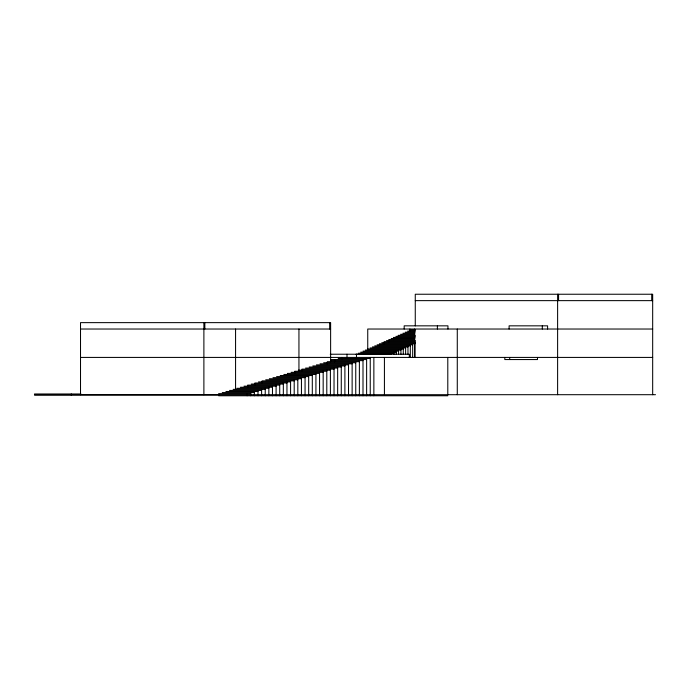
<?xml version="1.0" encoding="UTF-8"?>
<svg xmlns="http://www.w3.org/2000/svg" width="690" height="690" viewBox="0 0 690 690"><rect width="100%" height="100%" fill="white"/><g stroke="black" fill="none" stroke-linecap="round" stroke-linejoin="round"><path stroke-width="1.03" d="M415.268 300.633L652.671 300.633M80.514 329.027L330.622 329.027M652.671 329.027L367.744 329.027L367.744 350.063M409.964 330.079L415.527 330.079M407.618 331.131L415.32 331.131M405.272 332.183L415.113 332.183M402.926 333.236L414.914 333.236M400.571 334.288L414.707 334.288M415.371 335.34L398.225 335.34L398.225 337.453M395.879 336.392L415.371 336.392M415.164 337.445L393.533 337.445L393.533 339.558M391.187 338.488L414.966 338.488M414.759 339.54L388.841 339.54L388.841 341.662M386.495 340.593L415.423 340.593M415.423 341.645L384.149 341.645L384.149 343.767M381.794 342.697L415.216 342.697M415.009 343.749L379.448 343.749L379.448 345.871M377.102 344.802L412.663 344.802M374.756 345.854L410.317 345.854M372.41 346.906L407.971 346.906M370.064 347.958L405.625 347.958M367.718 349.011L403.279 349.011M365.372 350.063L400.933 350.063M363.026 351.115L398.587 351.115M360.672 352.167L396.241 352.167M358.326 353.22L393.887 353.22M330.26 354.229L409.299 354.229L409.299 357.42M355.98 354.272L391.541 354.272M80.514 357.42L652.671 357.42M338.152 358.49L370.245 358.49M330.45 359.55L366.623 359.55M330.907 360.62L363 360.62M359.378 361.681L327.284 361.681L327.284 363.811M323.67 362.75L355.755 362.75M320.048 363.811L352.133 363.811M316.425 364.881L348.519 364.881M312.803 365.942L344.897 365.942M309.18 367.011L341.274 367.011M305.558 368.072L337.652 368.072M334.029 369.141L301.944 369.141L301.944 371.272M298.322 370.202L330.406 370.202M326.793 371.272L294.699 371.272L294.699 373.394M291.077 372.333L323.17 372.333M319.548 373.394L287.454 373.394L287.454 375.524M283.832 374.463L315.925 374.463M280.218 375.524L312.303 375.524M276.595 376.593L308.68 376.593M272.973 377.654L305.066 377.654M269.35 378.724L301.444 378.724M265.728 379.785L297.821 379.785M294.199 380.854L262.105 380.854L262.105 382.985M258.491 381.915L290.576 381.915M286.954 382.985L254.869 382.985L254.869 385.115M251.246 384.045L283.34 384.045M279.717 385.115L247.624 385.115L247.624 387.245M244.001 386.176L276.095 386.176M240.379 387.245L272.472 387.245M236.765 388.306L268.85 388.306M233.142 389.367L265.227 389.367M229.52 390.437L261.613 390.437M225.897 391.497L257.991 391.497M222.275 392.567L254.369 392.567M250.746 393.628L218.652 393.628L218.652 395.758L447.87 395.758M80.928 393.981L34.5 393.981L34.5 395.051L219.532 395.051M34.5 394.697L655.5 394.697M652.671 394.697L652.671 294.242L415.268 294.242L415.268 325.87M651.722 294.242L651.722 300.633M558.572 294.242L558.572 300.633M557.615 294.242L557.615 394.697M547.593 329.027L547.593 325.835L509.099 325.835L509.099 329.027M542.314 325.835L542.314 329.027M537.493 357.42L537.493 359.55L504.813 359.55L504.813 357.42M509.694 357.42L509.694 359.55M457.28 329.027L457.28 394.697M447.948 329.027L447.948 325.835L404.176 325.835L404.176 329.027M447.793 357.42L447.793 394.697M437.391 325.835L437.391 329.027M415.009 342.697L415.009 357.558M414.578 329.027L414.578 357.42M412.663 343.749L412.663 357.549M410.317 344.802L410.317 357.541M409.912 329.027L409.912 331.157M407.971 345.854L407.971 354.349M405.625 346.906L405.625 354.341M403.279 347.958L403.279 354.332M400.933 349.011L400.933 354.324M398.587 350.063L398.587 354.315M396.241 351.115L396.241 354.306M393.887 352.167L393.887 354.289M384.425 357.42L384.425 394.697M373.859 357.42L373.859 395.758M370.245 357.42L370.245 395.758M366.623 358.49L366.623 395.758M363 359.55L363 395.758M359.378 360.62L359.378 395.758M356.488 354.229L356.488 357.42M355.755 361.681L355.755 395.758M352.133 362.75L352.133 395.758M348.519 363.811L348.519 395.758M347.001 354.229L347.001 357.42M344.897 364.881L344.897 395.758M341.774 357.42L341.774 359.55M341.274 365.942L341.274 395.758M337.652 367.011L337.652 395.758M334.529 359.55L334.529 361.681M334.029 368.072L334.029 395.758M330.622 361.681L330.622 322.635L80.514 322.635L80.514 394.697M330.406 369.141L330.406 395.758M329.673 322.635L329.673 329.027M326.793 370.202L326.793 395.758M323.17 371.272L323.17 395.758M319.548 372.333L319.548 395.758M315.925 373.394L315.925 395.758M312.303 374.463L312.303 395.758M308.68 375.524L308.68 395.758M305.066 376.593L305.066 395.758M301.444 377.654L301.444 395.758M298.943 329.027L298.943 371.272M297.821 378.724L297.821 395.758M294.199 379.785L294.199 395.758M290.576 380.854L290.576 395.758M286.954 381.915L286.954 395.758M283.34 382.985L283.34 395.758M279.717 384.045L279.717 395.758M276.095 385.115L276.095 395.758M272.472 386.176L272.472 395.758M268.85 387.245L268.85 395.758M265.227 388.306L265.227 395.758M261.613 389.367L261.613 395.758M257.991 390.437L257.991 395.758M254.369 391.497L254.369 395.758M250.746 392.567L250.746 395.758M247.124 393.628L247.124 395.758M235.566 329.027L235.566 389.367M204.835 322.635L204.835 329.027M203.886 322.635L203.886 394.697M71.251 393.981L71.251 395.051"/></g></svg>
